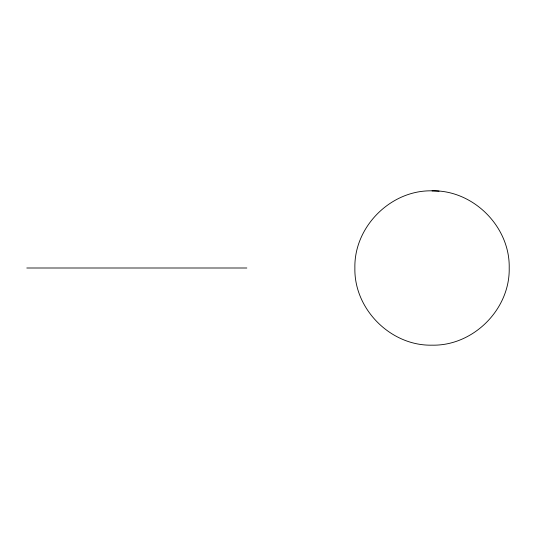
<?xml version="1.0" encoding="UTF-8"?>
<svg xmlns="http://www.w3.org/2000/svg" width="536" height="536" viewBox="0 0 536 536"><rect width="100%" height="100%" fill="white"/><g stroke="black" fill="none" stroke-linecap="round" stroke-linejoin="round"><path stroke-width="0.8" d="M432.043 190.836C390.798 189.885 353.921 226.755 354.879 268C353.928 309.239 390.798 346.122 432.043 345.164C473.281 346.122 510.151 309.239 509.2 268C510.158 226.755 473.281 189.885 432.043 190.836L439.051 191.158M26.8 268L246.815 268"/></g></svg>
